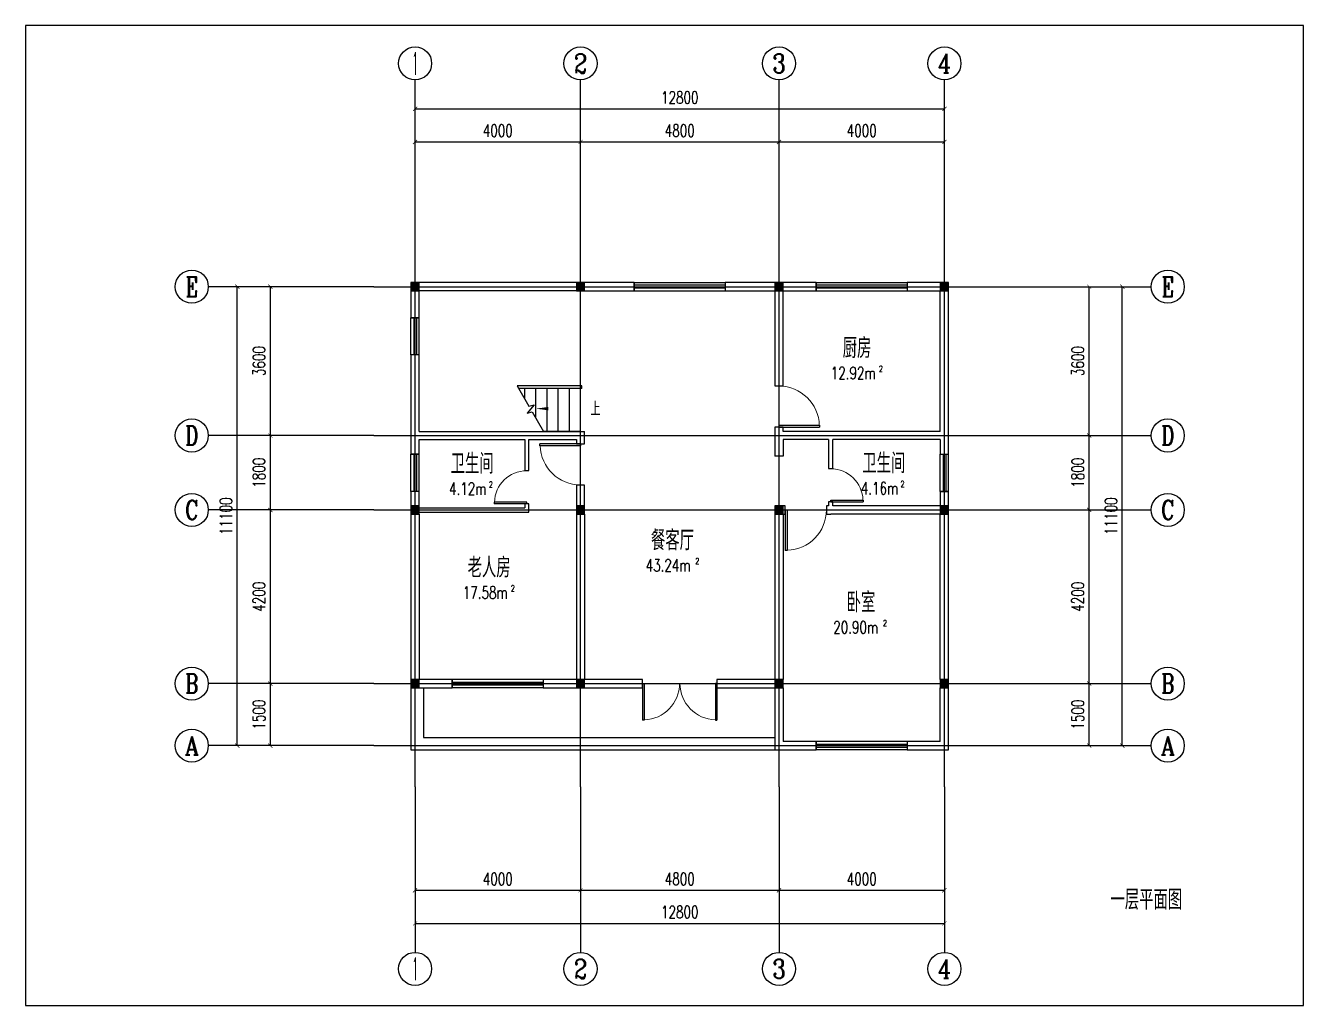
# Model space of a CAD drawing. Header units: millimetres. Extents: x 13454 to 98478, y -7034 to 16666.
# Drawn here: x 13454 to 44354, y -7034 to 16666 of the extents above; entities that cross this region are included whole.
import ezdxf
from ezdxf.enums import TextEntityAlignment as Align

# ---------------------------------------------------------------- set-up
doc = ezdxf.new("R2010")
doc.units = ezdxf.units.MM
for name, color, linetype in [('HT-A-AXIS-F01-NEW', 3, 'Continuous'), ('HT-A-AXIS-TEXT-F01-NEW', 7, 'Continuous'), ('HT-A-COLUMN-F01-NEW', 9, 'Continuous'), ('HT-A-DIMS-SYMB-F01-NEW', 3, 'Continuous'), ('HT-A-NOPLOT-F01-NEW', 1, 'Continuous'), ('HT-A-ROOM-F01-NEW', 7, 'Continuous'), ('HT-A-TEXT-F01-NEW', 7, 'Continuous'), ('HT-A-WALL-F01-NEW', 9, 'Continuous'), ('HT-A-WIND-F01-NEW', 4, 'Continuous'), ('PUB_HATCH', 8, 'Continuous'), ('PUB_TITLE', 4, 'Continuous'), ('STAIR', 2, 'Continuous')]:
    doc.layers.add(name, color=color, linetype=linetype)
doc.styles.add('_TCH_AXIS', font='COMPLEX', dxfattribs={"bigfont": 'GBCBIG'})
doc.styles.add('_TCH_DIM', font='SIMPLEX', dxfattribs={"bigfont": 'GBCBIG'})
doc.styles.add('_TCH_DIM_T3', font='SIMPLEX', dxfattribs={"width": 0.71, "bigfont": 'GBCBIG'})
doc.styles.add('_TCH_SPACE', font='SIMPLEX', dxfattribs={"bigfont": 'GBCBIG'})
doc.styles.add('COMPLEX', font='COMPLEX')
doc.dimstyles.new('_TCH_ARCH&&100', dxfattribs={"dimtxt": 297.5, "dimasz": 100, "dimexe": 250, "dimexo": 300, "dimgap": 126.25, "dimtad": 1, "dimdec": 0, "dimzin": 0, "dimdsep": 46, "dimtxsty": '_TCH_DIM_T3', "dimblk": 'ARCHTICK', "dimcen": 0.09, "dimclrt": 7, "dimazin": 2, "dimtfac": 1, "dimtdec": 0, "dimtix": 1, "dimtmove": 2, "dimatfit": 3, "dimfxl": 100, "dimtolj": 1, "dimtzin": 0, "dimarcsym": 0})

# ---------------------------------------------------------------- blocks, each defined once
blk = doc.blocks.new('_ArchTick')
at = {"color": 0, "linetype": 'ByBlock', "const_width": 0.15}
blk.add_lwpolyline([(-0.5, -0.5), (0.5, 0.5)], dxfattribs=at)
blk = doc.blocks.new('*D27')
at = {"layer": 'Defpoints', "color": 0, "transparency": 16777216}
for p in [(36673.03, 750.49), (39173.03, 750.49), (36673.03, -749.51)]:
    blk.add_point(p, dxfattribs=at)
at = {"layer": 'HT-A-AXIS-F01-NEW', "color": 0, "lineweight": -2, "transparency": 16777216}
for p, q in [((36973.03, 750.49), (39423.03, 750.49)), ((39173.03, -749.51), (39173.03, 750.49)), ((36973.03, -749.51), (39423.03, -749.51))]:
    blk.add_line(p, q, dxfattribs=at)
at = {"layer": 'HT-A-AXIS-F01-NEW', "color": 0, "lineweight": -2, "transparency": 16777216, "xscale": 100, "yscale": 100, "zscale": 100}
for p, rotation in [((39173.03, 750.49), 90), ((39173.03, -749.51), 270)]:
    blk.add_blockref('_ArchTick', p, dxfattribs=dict(at, rotation=rotation))
at = {"layer": 'HT-A-AXIS-F01-NEW', "color": 7, "transparency": 16777216, "insert": (38898.03, 0.49), "char_height": 297.5, "attachment_point": 5, "rotation": 90, "style": '_TCH_DIM_T3'}
blk.add_mtext('\\A1;1500', dxfattribs=at)
blk = doc.blocks.new('*D28')
at = {"layer": 'Defpoints', "color": 0, "transparency": 16777216}
for p in [(36673.03, 4950.49), (39173.03, 4950.49), (36673.03, 750.49)]:
    blk.add_point(p, dxfattribs=at)
at = {"layer": 'HT-A-AXIS-F01-NEW', "color": 0, "lineweight": -2, "transparency": 16777216}
for p, q in [((36973.03, 4950.49), (39423.03, 4950.49)), ((39173.03, 750.49), (39173.03, 4950.49)), ((36973.03, 750.49), (39423.03, 750.49))]:
    blk.add_line(p, q, dxfattribs=at)
at = {"layer": 'HT-A-AXIS-F01-NEW', "color": 0, "lineweight": -2, "transparency": 16777216, "xscale": 100, "yscale": 100, "zscale": 100}
for p, rotation in [((39173.03, 4950.49), 90), ((39173.03, 750.49), 270)]:
    blk.add_blockref('_ArchTick', p, dxfattribs=dict(at, rotation=rotation))
at = {"layer": 'HT-A-AXIS-F01-NEW', "color": 7, "transparency": 16777216, "insert": (38898.03, 2850.49), "char_height": 297.5, "attachment_point": 5, "rotation": 90, "style": '_TCH_DIM_T3'}
blk.add_mtext('\\A1;4200', dxfattribs=at)
blk = doc.blocks.new('*D29')
at = {"layer": 'Defpoints', "color": 0, "transparency": 16777216}
for p in [(36673.03, 6750.49), (39173.03, 6750.49), (36673.03, 4950.49)]:
    blk.add_point(p, dxfattribs=at)
at = {"layer": 'HT-A-AXIS-F01-NEW', "color": 0, "lineweight": -2, "transparency": 16777216}
for p, q in [((36973.03, 6750.49), (39423.03, 6750.49)), ((39173.03, 4950.49), (39173.03, 6750.49)), ((36973.03, 4950.49), (39423.03, 4950.49))]:
    blk.add_line(p, q, dxfattribs=at)
at = {"layer": 'HT-A-AXIS-F01-NEW', "color": 0, "lineweight": -2, "transparency": 16777216, "xscale": 100, "yscale": 100, "zscale": 100}
for p, rotation in [((39173.03, 6750.49), 90), ((39173.03, 4950.49), 270)]:
    blk.add_blockref('_ArchTick', p, dxfattribs=dict(at, rotation=rotation))
at = {"layer": 'HT-A-AXIS-F01-NEW', "color": 7, "transparency": 16777216, "insert": (38898.03, 5850.49), "char_height": 297.5, "attachment_point": 5, "rotation": 90, "style": '_TCH_DIM_T3'}
blk.add_mtext('\\A1;1800', dxfattribs=at)
blk = doc.blocks.new('*D30')
at = {"layer": 'Defpoints', "color": 0, "transparency": 16777216}
for p in [(36673.03, 10350.49), (39173.03, 10350.49), (36673.03, 6750.49)]:
    blk.add_point(p, dxfattribs=at)
at = {"layer": 'HT-A-AXIS-F01-NEW', "color": 0, "lineweight": -2, "transparency": 16777216}
for p, q in [((36973.03, 10350.49), (39423.03, 10350.49)), ((39173.03, 6750.49), (39173.03, 10350.49)), ((36973.03, 6750.49), (39423.03, 6750.49))]:
    blk.add_line(p, q, dxfattribs=at)
at = {"layer": 'HT-A-AXIS-F01-NEW', "color": 0, "lineweight": -2, "transparency": 16777216, "xscale": 100, "yscale": 100, "zscale": 100}
for p, rotation in [((39173.03, 10350.49), 90), ((39173.03, 6750.49), 270)]:
    blk.add_blockref('_ArchTick', p, dxfattribs=dict(at, rotation=rotation))
at = {"layer": 'HT-A-AXIS-F01-NEW', "color": 7, "transparency": 16777216, "insert": (38898.03, 8550.49), "char_height": 297.5, "attachment_point": 5, "rotation": 90, "style": '_TCH_DIM_T3'}
blk.add_mtext('\\A1;3600', dxfattribs=at)
blk = doc.blocks.new('*D31')
at = {"layer": 'Defpoints', "color": 0, "transparency": 16777216}
for p in [(36673.03, 10350.49), (39973.03, 10350.49), (36673.03, -749.51)]:
    blk.add_point(p, dxfattribs=at)
at = {"layer": 'HT-A-AXIS-F01-NEW', "color": 0, "lineweight": -2, "transparency": 16777216}
for p, q in [((36973.03, 10350.49), (40223.03, 10350.49)), ((39973.03, -749.51), (39973.03, 10350.49)), ((36973.03, -749.51), (40223.03, -749.51))]:
    blk.add_line(p, q, dxfattribs=at)
at = {"layer": 'HT-A-AXIS-F01-NEW', "color": 0, "lineweight": -2, "transparency": 16777216, "xscale": 100, "yscale": 100, "zscale": 100}
for p, rotation in [((39973.03, 10350.49), 90), ((39973.03, -749.51), 270)]:
    blk.add_blockref('_ArchTick', p, dxfattribs=dict(at, rotation=rotation))
at = {"layer": 'HT-A-AXIS-F01-NEW', "color": 7, "transparency": 16777216, "insert": (39698.03, 4800.49), "char_height": 297.5, "attachment_point": 5, "rotation": 90, "style": '_TCH_DIM_T3'}
blk.add_mtext('\\A1;11100', dxfattribs=at)
blk = doc.blocks.new('*D32')
at = {"layer": 'Defpoints', "color": 0, "transparency": 16777216}
for p in [(19373.03, 750.49), (21873.03, 750.49), (21873.03, -749.51)]:
    blk.add_point(p, dxfattribs=at)
at = {"layer": 'HT-A-AXIS-F01-NEW', "color": 0, "lineweight": -2, "transparency": 16777216}
for p, q in [((21573.03, 750.49), (19123.03, 750.49)), ((19373.03, -749.51), (19373.03, 750.49)), ((21573.03, -749.51), (19123.03, -749.51))]:
    blk.add_line(p, q, dxfattribs=at)
at = {"layer": 'HT-A-AXIS-F01-NEW', "color": 0, "lineweight": -2, "transparency": 16777216, "xscale": 100, "yscale": 100, "zscale": 100}
for p, rotation in [((19373.03, 750.49), 90), ((19373.03, -749.51), 270)]:
    blk.add_blockref('_ArchTick', p, dxfattribs=dict(at, rotation=rotation))
at = {"layer": 'HT-A-AXIS-F01-NEW', "color": 7, "transparency": 16777216, "insert": (19098.03, 0.49), "char_height": 297.5, "attachment_point": 5, "rotation": 90, "style": '_TCH_DIM_T3'}
blk.add_mtext('\\A1;1500', dxfattribs=at)
blk = doc.blocks.new('*D33')
at = {"layer": 'Defpoints', "color": 0, "transparency": 16777216}
for p in [(19373.03, 4950.49), (21873.03, 4950.49), (21873.03, 750.49)]:
    blk.add_point(p, dxfattribs=at)
at = {"layer": 'HT-A-AXIS-F01-NEW', "color": 0, "lineweight": -2, "transparency": 16777216}
for p, q in [((21573.03, 4950.49), (19123.03, 4950.49)), ((19373.03, 750.49), (19373.03, 4950.49)), ((21573.03, 750.49), (19123.03, 750.49))]:
    blk.add_line(p, q, dxfattribs=at)
at = {"layer": 'HT-A-AXIS-F01-NEW', "color": 0, "lineweight": -2, "transparency": 16777216, "xscale": 100, "yscale": 100, "zscale": 100}
for p, rotation in [((19373.03, 4950.49), 90), ((19373.03, 750.49), 270)]:
    blk.add_blockref('_ArchTick', p, dxfattribs=dict(at, rotation=rotation))
at = {"layer": 'HT-A-AXIS-F01-NEW', "color": 7, "transparency": 16777216, "insert": (19098.03, 2850.49), "char_height": 297.5, "attachment_point": 5, "rotation": 90, "style": '_TCH_DIM_T3'}
blk.add_mtext('\\A1;4200', dxfattribs=at)
blk = doc.blocks.new('*D34')
at = {"layer": 'Defpoints', "color": 0, "transparency": 16777216}
for p in [(19373.03, 6750.49), (21873.03, 6750.49), (21873.03, 4950.49)]:
    blk.add_point(p, dxfattribs=at)
at = {"layer": 'HT-A-AXIS-F01-NEW', "color": 0, "lineweight": -2, "transparency": 16777216}
for p, q in [((21573.03, 6750.49), (19123.03, 6750.49)), ((19373.03, 4950.49), (19373.03, 6750.49)), ((21573.03, 4950.49), (19123.03, 4950.49))]:
    blk.add_line(p, q, dxfattribs=at)
at = {"layer": 'HT-A-AXIS-F01-NEW', "color": 0, "lineweight": -2, "transparency": 16777216, "xscale": 100, "yscale": 100, "zscale": 100}
for p, rotation in [((19373.03, 6750.49), 90), ((19373.03, 4950.49), 270)]:
    blk.add_blockref('_ArchTick', p, dxfattribs=dict(at, rotation=rotation))
at = {"layer": 'HT-A-AXIS-F01-NEW', "color": 7, "transparency": 16777216, "insert": (19098.03, 5850.49), "char_height": 297.5, "attachment_point": 5, "rotation": 90, "style": '_TCH_DIM_T3'}
blk.add_mtext('\\A1;1800', dxfattribs=at)
blk = doc.blocks.new('*D35')
at = {"layer": 'Defpoints', "color": 0, "transparency": 16777216}
for p in [(19373.03, 10350.49), (21873.03, 10350.49), (21873.03, 6750.49)]:
    blk.add_point(p, dxfattribs=at)
at = {"layer": 'HT-A-AXIS-F01-NEW', "color": 0, "lineweight": -2, "transparency": 16777216}
for p, q in [((21573.03, 10350.49), (19123.03, 10350.49)), ((19373.03, 6750.49), (19373.03, 10350.49)), ((21573.03, 6750.49), (19123.03, 6750.49))]:
    blk.add_line(p, q, dxfattribs=at)
at = {"layer": 'HT-A-AXIS-F01-NEW', "color": 0, "lineweight": -2, "transparency": 16777216, "xscale": 100, "yscale": 100, "zscale": 100}
for p, rotation in [((19373.03, 10350.49), 90), ((19373.03, 6750.49), 270)]:
    blk.add_blockref('_ArchTick', p, dxfattribs=dict(at, rotation=rotation))
at = {"layer": 'HT-A-AXIS-F01-NEW', "color": 7, "transparency": 16777216, "insert": (19098.03, 8550.49), "char_height": 297.5, "attachment_point": 5, "rotation": 90, "style": '_TCH_DIM_T3'}
blk.add_mtext('\\A1;3600', dxfattribs=at)
blk = doc.blocks.new('*D36')
at = {"layer": 'Defpoints', "color": 0, "transparency": 16777216}
for p in [(18573.03, 10350.49), (21873.03, 10350.49), (21873.03, -749.51)]:
    blk.add_point(p, dxfattribs=at)
at = {"layer": 'HT-A-AXIS-F01-NEW', "color": 0, "lineweight": -2, "transparency": 16777216}
for p, q in [((21573.03, 10350.49), (18323.03, 10350.49)), ((18573.03, -749.51), (18573.03, 10350.49)), ((21573.03, -749.51), (18323.03, -749.51))]:
    blk.add_line(p, q, dxfattribs=at)
at = {"layer": 'HT-A-AXIS-F01-NEW', "color": 0, "lineweight": -2, "transparency": 16777216, "xscale": 100, "yscale": 100, "zscale": 100}
for p, rotation in [((18573.03, 10350.49), 90), ((18573.03, -749.51), 270)]:
    blk.add_blockref('_ArchTick', p, dxfattribs=dict(at, rotation=rotation))
at = {"layer": 'HT-A-AXIS-F01-NEW', "color": 7, "transparency": 16777216, "insert": (18298.03, 4800.49), "char_height": 297.5, "attachment_point": 5, "rotation": 90, "style": '_TCH_DIM_T3'}
blk.add_mtext('\\A1;11100', dxfattribs=at)
blk = doc.blocks.new('*D37')
at = {"layer": 'Defpoints', "color": 0, "transparency": 16777216}
for p in [(26873.03, 13850.49), (22873.03, 11350.49), (26873.03, 11350.49)]:
    blk.add_point(p, dxfattribs=at)
at = {"layer": 'HT-A-AXIS-F01-NEW', "color": 0, "lineweight": -2, "transparency": 16777216}
for p, q in [((22873.03, 11650.49), (22873.03, 14100.49)), ((26873.03, 11650.49), (26873.03, 14100.49)), ((22873.03, 13850.49), (26873.03, 13850.49))]:
    blk.add_line(p, q, dxfattribs=at)
at = {"layer": 'HT-A-AXIS-F01-NEW', "color": 0, "lineweight": -2, "transparency": 16777216, "xscale": 100, "yscale": 100, "zscale": 100, "rotation": 180}
blk.add_blockref('_ArchTick', (22873.03, 13850.49), dxfattribs=at)
at = {"layer": 'HT-A-AXIS-F01-NEW', "color": 0, "lineweight": -2, "transparency": 16777216, "xscale": 100, "yscale": 100, "zscale": 100}
blk.add_blockref('_ArchTick', (26873.03, 13850.49), dxfattribs=at)
at = {"layer": 'HT-A-AXIS-F01-NEW', "color": 7, "transparency": 16777216, "insert": (24873.03, 14125.49), "char_height": 297.5, "attachment_point": 5, "style": '_TCH_DIM_T3'}
blk.add_mtext('\\A1;4000', dxfattribs=at)
blk = doc.blocks.new('*D38')
at = {"layer": 'Defpoints', "color": 0, "transparency": 16777216}
for p in [(31673.03, 13850.49), (26873.03, 11350.49), (31673.03, 11350.49)]:
    blk.add_point(p, dxfattribs=at)
at = {"layer": 'HT-A-AXIS-F01-NEW', "color": 0, "lineweight": -2, "transparency": 16777216}
for p, q in [((26873.03, 11650.49), (26873.03, 14100.49)), ((31673.03, 11650.49), (31673.03, 14100.49)), ((26873.03, 13850.49), (31673.03, 13850.49))]:
    blk.add_line(p, q, dxfattribs=at)
at = {"layer": 'HT-A-AXIS-F01-NEW', "color": 0, "lineweight": -2, "transparency": 16777216, "xscale": 100, "yscale": 100, "zscale": 100, "rotation": 180}
blk.add_blockref('_ArchTick', (26873.03, 13850.49), dxfattribs=at)
at = {"layer": 'HT-A-AXIS-F01-NEW', "color": 0, "lineweight": -2, "transparency": 16777216, "xscale": 100, "yscale": 100, "zscale": 100}
blk.add_blockref('_ArchTick', (31673.03, 13850.49), dxfattribs=at)
at = {"layer": 'HT-A-AXIS-F01-NEW', "color": 7, "transparency": 16777216, "insert": (29273.03, 14125.49), "char_height": 297.5, "attachment_point": 5, "style": '_TCH_DIM_T3'}
blk.add_mtext('\\A1;4800', dxfattribs=at)
blk = doc.blocks.new('*D39')
at = {"layer": 'Defpoints', "color": 0, "transparency": 16777216}
for p in [(35673.03, 13850.49), (31673.03, 11350.49), (35673.03, 11350.49)]:
    blk.add_point(p, dxfattribs=at)
at = {"layer": 'HT-A-AXIS-F01-NEW', "color": 0, "lineweight": -2, "transparency": 16777216}
for p, q in [((31673.03, 11650.49), (31673.03, 14100.49)), ((35673.03, 11650.49), (35673.03, 14100.49)), ((31673.03, 13850.49), (35673.03, 13850.49))]:
    blk.add_line(p, q, dxfattribs=at)
at = {"layer": 'HT-A-AXIS-F01-NEW', "color": 0, "lineweight": -2, "transparency": 16777216, "xscale": 100, "yscale": 100, "zscale": 100, "rotation": 180}
blk.add_blockref('_ArchTick', (31673.03, 13850.49), dxfattribs=at)
at = {"layer": 'HT-A-AXIS-F01-NEW', "color": 0, "lineweight": -2, "transparency": 16777216, "xscale": 100, "yscale": 100, "zscale": 100}
blk.add_blockref('_ArchTick', (35673.03, 13850.49), dxfattribs=at)
at = {"layer": 'HT-A-AXIS-F01-NEW', "color": 7, "transparency": 16777216, "insert": (33673.03, 14125.49), "char_height": 297.5, "attachment_point": 5, "style": '_TCH_DIM_T3'}
blk.add_mtext('\\A1;4000', dxfattribs=at)
blk = doc.blocks.new('*D40')
at = {"layer": 'Defpoints', "color": 0, "transparency": 16777216}
for p in [(35673.03, 14650.49), (22873.03, 11350.49), (35673.03, 11350.49)]:
    blk.add_point(p, dxfattribs=at)
at = {"layer": 'HT-A-AXIS-F01-NEW', "color": 0, "lineweight": -2, "transparency": 16777216}
for p, q in [((22873.03, 11650.49), (22873.03, 14900.49)), ((35673.03, 11650.49), (35673.03, 14900.49)), ((22873.03, 14650.49), (35673.03, 14650.49))]:
    blk.add_line(p, q, dxfattribs=at)
at = {"layer": 'HT-A-AXIS-F01-NEW', "color": 0, "lineweight": -2, "transparency": 16777216, "xscale": 100, "yscale": 100, "zscale": 100, "rotation": 180}
blk.add_blockref('_ArchTick', (22873.03, 14650.49), dxfattribs=at)
at = {"layer": 'HT-A-AXIS-F01-NEW', "color": 0, "lineweight": -2, "transparency": 16777216, "xscale": 100, "yscale": 100, "zscale": 100}
blk.add_blockref('_ArchTick', (35673.03, 14650.49), dxfattribs=at)
at = {"layer": 'HT-A-AXIS-F01-NEW', "color": 7, "transparency": 16777216, "insert": (29273.03, 14925.49), "char_height": 297.5, "attachment_point": 5, "style": '_TCH_DIM_T3'}
blk.add_mtext('\\A1;12800', dxfattribs=at)
blk = doc.blocks.new('*D41')
at = {"layer": 'Defpoints', "color": 0, "transparency": 16777216}
for p in [(22873.03, -1749.51), (26873.03, -1749.51), (26873.03, -4249.51)]:
    blk.add_point(p, dxfattribs=at)
at = {"layer": 'HT-A-AXIS-F01-NEW', "color": 0, "lineweight": -2, "transparency": 16777216}
for p, q in [((22873.03, -2049.51), (22873.03, -4499.51)), ((26873.03, -2049.51), (26873.03, -4499.51)), ((22873.03, -4249.51), (26873.03, -4249.51))]:
    blk.add_line(p, q, dxfattribs=at)
at = {"layer": 'HT-A-AXIS-F01-NEW', "color": 0, "lineweight": -2, "transparency": 16777216, "xscale": 100, "yscale": 100, "zscale": 100, "rotation": 180}
blk.add_blockref('_ArchTick', (22873.03, -4249.51), dxfattribs=at)
at = {"layer": 'HT-A-AXIS-F01-NEW', "color": 0, "lineweight": -2, "transparency": 16777216, "xscale": 100, "yscale": 100, "zscale": 100}
blk.add_blockref('_ArchTick', (26873.03, -4249.51), dxfattribs=at)
at = {"layer": 'HT-A-AXIS-F01-NEW', "color": 7, "transparency": 16777216, "insert": (24873.03, -3974.51), "char_height": 297.5, "attachment_point": 5, "style": '_TCH_DIM_T3'}
blk.add_mtext('\\A1;4000', dxfattribs=at)
blk = doc.blocks.new('*D42')
at = {"layer": 'Defpoints', "color": 0, "transparency": 16777216}
for p in [(26873.03, -1749.51), (31673.03, -1749.51), (31673.03, -4249.51)]:
    blk.add_point(p, dxfattribs=at)
at = {"layer": 'HT-A-AXIS-F01-NEW', "color": 0, "lineweight": -2, "transparency": 16777216}
for p, q in [((26873.03, -2049.51), (26873.03, -4499.51)), ((31673.03, -2049.51), (31673.03, -4499.51)), ((26873.03, -4249.51), (31673.03, -4249.51))]:
    blk.add_line(p, q, dxfattribs=at)
at = {"layer": 'HT-A-AXIS-F01-NEW', "color": 0, "lineweight": -2, "transparency": 16777216, "xscale": 100, "yscale": 100, "zscale": 100, "rotation": 180}
blk.add_blockref('_ArchTick', (26873.03, -4249.51), dxfattribs=at)
at = {"layer": 'HT-A-AXIS-F01-NEW', "color": 0, "lineweight": -2, "transparency": 16777216, "xscale": 100, "yscale": 100, "zscale": 100}
blk.add_blockref('_ArchTick', (31673.03, -4249.51), dxfattribs=at)
at = {"layer": 'HT-A-AXIS-F01-NEW', "color": 7, "transparency": 16777216, "insert": (29273.03, -3974.51), "char_height": 297.5, "attachment_point": 5, "style": '_TCH_DIM_T3'}
blk.add_mtext('\\A1;4800', dxfattribs=at)
blk = doc.blocks.new('*D43')
at = {"layer": 'Defpoints', "color": 0, "transparency": 16777216}
for p in [(31673.03, -1749.51), (35673.03, -1749.51), (35673.03, -4249.51)]:
    blk.add_point(p, dxfattribs=at)
at = {"layer": 'HT-A-AXIS-F01-NEW', "color": 0, "lineweight": -2, "transparency": 16777216}
for p, q in [((31673.03, -2049.51), (31673.03, -4499.51)), ((35673.03, -2049.51), (35673.03, -4499.51)), ((31673.03, -4249.51), (35673.03, -4249.51))]:
    blk.add_line(p, q, dxfattribs=at)
at = {"layer": 'HT-A-AXIS-F01-NEW', "color": 0, "lineweight": -2, "transparency": 16777216, "xscale": 100, "yscale": 100, "zscale": 100, "rotation": 180}
blk.add_blockref('_ArchTick', (31673.03, -4249.51), dxfattribs=at)
at = {"layer": 'HT-A-AXIS-F01-NEW', "color": 0, "lineweight": -2, "transparency": 16777216, "xscale": 100, "yscale": 100, "zscale": 100}
blk.add_blockref('_ArchTick', (35673.03, -4249.51), dxfattribs=at)
at = {"layer": 'HT-A-AXIS-F01-NEW', "color": 7, "transparency": 16777216, "insert": (33673.03, -3974.51), "char_height": 297.5, "attachment_point": 5, "style": '_TCH_DIM_T3'}
blk.add_mtext('\\A1;4000', dxfattribs=at)
blk = doc.blocks.new('*D44')
at = {"layer": 'Defpoints', "color": 0, "transparency": 16777216}
for p in [(22873.03, -1749.51), (35673.03, -1749.51), (35673.03, -5049.51)]:
    blk.add_point(p, dxfattribs=at)
at = {"layer": 'HT-A-AXIS-F01-NEW', "color": 0, "lineweight": -2, "transparency": 16777216}
for p, q in [((22873.03, -2049.51), (22873.03, -5299.51)), ((35673.03, -2049.51), (35673.03, -5299.51)), ((22873.03, -5049.51), (35673.03, -5049.51))]:
    blk.add_line(p, q, dxfattribs=at)
at = {"layer": 'HT-A-AXIS-F01-NEW', "color": 0, "lineweight": -2, "transparency": 16777216, "xscale": 100, "yscale": 100, "zscale": 100, "rotation": 180}
blk.add_blockref('_ArchTick', (22873.03, -5049.51), dxfattribs=at)
at = {"layer": 'HT-A-AXIS-F01-NEW', "color": 0, "lineweight": -2, "transparency": 16777216, "xscale": 100, "yscale": 100, "zscale": 100}
blk.add_blockref('_ArchTick', (35673.03, -5049.51), dxfattribs=at)
at = {"layer": 'HT-A-AXIS-F01-NEW', "color": 7, "transparency": 16777216, "insert": (29273.03, -4774.51), "char_height": 297.5, "attachment_point": 5, "style": '_TCH_DIM_T3'}
blk.add_mtext('\\A1;12800', dxfattribs=at)
blk = doc.blocks.new('$DorLib2D$00000001')
for p, q in [((0.45, 0.98), (0.5, 0.98)), ((0.45, 0), (0.45, 0.98)), ((0.5, 0), (0.5, 0.98)), ((0.5, 0), (0.45, 0))]:
    blk.add_line(p, q)
at = {"lineweight": 13}
blk.add_arc((0.48, 0), 0.975, 91.47, 180, dxfattribs=at)
blk = doc.blocks.new('_AXISO')
blk.add_circle((0, 0), 0.5)
at = {"layer": 'HT-A-AXIS-TEXT-F01-NEW', "style": 'COMPLEX', "width": 1.04}
blk.add_attdef('A', text='', height=0.56, dxfattribs=at).set_placement((-0.25, -0.28), (0.25, -0.28), align=Align.FIT)
blk = doc.blocks.new('_FZH')
blk.add_lwpolyline([(-0.5, -0.5), (0.5, -0.5), (0.5, 0.5), (-0.5, 0.5)], close=True)
at = {"layer": 'PUB_HATCH'}
blk.add_solid([(-0.5, -0.5), (0.5, -0.5), (-0.5, 0.5), (0.5, 0.5)], dxfattribs=at)
blk = doc.blocks.new('$TCHSYS$WIN2D')
for p, q in [((-0.5, 0.5), (0.5, 0.5)), ((-0.5, 0.5), (-0.5, -0.5)), ((0.5, 0.5), (0.5, -0.5)), ((0.5, 0.17), (-0.5, 0.17)), ((0.5, -0.17), (-0.5, -0.17)), ((-0.5, -0.5), (0.5, -0.5))]:
    blk.add_line(p, q)
blk = doc.blocks.new('$DorLib2D$00000002')
for p, q in [((-0.5, 0), (-0.5, 0.49)), ((-0.48, 0.49), (-0.5, 0.49)), ((-0.48, 0), (-0.48, 0.49)), ((0.48, 0), (0.48, 0.49)), ((0.48, 0.49), (0.5, 0.49)), ((0.5, 0), (0.5, 0.49)), ((-0.5, 0), (-0.48, 0)), ((0.5, 0), (0.48, 0))]:
    blk.add_line(p, q)
at = {"lineweight": 13}
for centre, start, end in [((-0.49, 0), 0, 88.53), ((0.49, 0), 91.47, 180)]:
    blk.add_arc(centre, 0.487, start, end, dxfattribs=at)

msp = doc.modelspace()

# ---------------------------------------------------------------- linework, layer by layer
for points in [[(22773.03, 650.49), (22773.03, -849.51), (31573.03, -849.51)], [(23073.03, 650.49), (23073.03, -549.51), (31573.03, -549.51)]]:
    msp.add_lwpolyline(points)
at = {"layer": 'HT-A-AXIS-F01-NEW'}
for p, q in [((22873.03, 11350.49), (22873.03, 15350.49)), ((26873.03, 11350.49), (26873.03, 15350.49)), ((31673.03, 11350.49), (31673.03, 15350.49)), ((35673.03, 11350.49), (35673.03, 15350.49)), ((21873.03, 10350.49), (17873.03, 10350.49)), ((36673.03, 10350.49), (40673.03, 10350.49)), ((21873.03, 6750.49), (17873.03, 6750.49)), ((36673.03, 6750.49), (40673.03, 6750.49)), ((21873.03, 4950.49), (17873.03, 4950.49)), ((36673.03, 4950.49), (40673.03, 4950.49)), ((21873.03, 750.49), (17873.03, 750.49)), ((36673.03, 750.49), (40673.03, 750.49)), ((21873.03, -749.51), (17873.03, -749.51)), ((36673.03, -749.51), (40673.03, -749.51)), ((22873.03, -1749.51), (22873.03, -5749.51)), ((26873.03, -1749.51), (26873.03, -5749.51)), ((31673.03, -1749.51), (31673.03, -5749.51)), ((35673.03, -1749.51), (35673.03, -5749.51))]:
    msp.add_line(p, q, dxfattribs=at)
at = {"layer": 'HT-A-DIMS-SYMB-F01-NEW'}
msp.add_lwpolyline([(27008.03, 7400.49, 0, 0, 0), (25793.03, 7400.49, 0, 80, 0), (26093.03, 7400.49, 0, 0, 0)], format="xyseb", dxfattribs=at)
at = {"layer": 'HT-A-NOPLOT-F01-NEW'}
for p, q in [((22873.03, -1749.51), (22873.03, 11350.49)), ((26873.03, -1749.51), (26873.03, 11350.49)), ((31673.03, -1749.51), (31673.03, 11350.49)), ((35673.03, -1749.51), (35673.03, 11350.49)), ((21873.03, 10350.49), (36673.03, 10350.49)), ((21873.03, 6750.49), (36673.03, 6750.49)), ((21873.03, 4950.49), (36673.03, 4950.49)), ((21873.03, 750.49), (36673.03, 750.49)), ((21873.03, -749.51), (36673.03, -749.51))]:
    msp.add_line(p, q, dxfattribs=at)
at = {"layer": 'HT-A-WALL-F01-NEW'}
for p, q in [((22773.03, 10250.49), (22773.03, 9600.49)), ((26773.03, 10450.49), (22973.03, 10450.49)), ((22973.03, 9600.49), (22973.03, 10250.49)), ((26773.03, 10250.49), (22973.03, 10250.49)), ((28173.03, 10450.49), (26973.03, 10450.49)), ((26973.03, 10250.49), (28173.03, 10250.49)), ((28173.03, 10250.49), (28173.03, 10450.49)), ((31573.03, 10450.49), (30373.03, 10450.49)), ((30373.03, 10450.49), (30373.03, 10250.49)), ((30373.03, 10250.49), (31573.03, 10250.49)), ((31573.03, 10250.49), (31573.03, 7950.49)), ((32573.03, 10450.49), (31773.03, 10450.49)), ((31773.03, 7950.49), (31773.03, 10250.49)), ((31773.03, 10250.49), (32573.03, 10250.49)), ((32573.03, 10250.49), (32573.03, 10450.49)), ((35573.03, 10450.49), (34773.03, 10450.49)), ((34773.03, 10450.49), (34773.03, 10250.49)), ((34773.03, 10250.49), (35573.03, 10250.49)), ((35573.03, 6850.49), (35573.03, 10250.49)), ((35773.03, 6750.49), (35773.03, 10250.49)), ((22773.03, 9600.49), (22973.03, 9600.49)), ((22973.03, 8700.49), (22773.03, 8700.49)), ((22773.03, 8700.49), (22773.03, 6750.49)), ((22973.03, 6850.49), (22973.03, 8700.49)), ((31573.03, 7950.49), (31773.03, 7950.49)), ((22973.03, 6850.49), (25573.03, 6850.49)), ((25573.03, 6850.49), (26973.03, 6850.49)), ((26973.03, 6550.49), (26973.03, 6850.49)), ((31773.03, 6950.49), (31573.03, 6950.49)), ((31573.03, 6950.49), (31573.03, 6750.49)), ((31773.03, 6850.49), (31773.03, 6950.49)), ((32923.03, 6850.49), (31773.03, 6850.49)), ((35573.03, 6850.49), (32923.03, 6850.49)), ((22773.03, 6750.49), (22773.03, 6300.49)), ((22973.03, 6300.49), (22973.03, 6650.49)), ((22973.03, 6650.49), (25523.03, 6650.49)), ((25523.03, 6650.49), (25523.03, 5900.49)), ((25623.03, 5900.49), (25623.03, 6650.49)), ((25623.03, 6650.49), (26773.03, 6650.49)), ((26773.03, 6650.49), (26773.03, 6550.49)), ((26773.03, 6550.49), (26973.03, 6550.49)), ((31573.03, 6750.49), (31573.03, 6250.49)), ((31773.03, 6650.49), (31773.03, 6250.49)), ((32873.03, 6650.49), (31773.03, 6650.49)), ((32873.03, 6650.49), (32873.03, 5950.49)), ((35573.03, 6650.49), (32973.03, 6650.49)), ((32973.03, 5950.49), (32973.03, 6650.49)), ((35573.03, 6650.49), (35573.03, 6300.49)), ((35773.03, 6300.49), (35773.03, 6750.49)), ((22773.03, 6300.49), (22973.03, 6300.49)), ((31773.03, 6250.49), (31573.03, 6250.49)), ((35573.03, 6300.49), (35773.03, 6300.49)), ((25523.03, 5900.49), (25623.03, 5900.49)), ((32873.03, 5950.49), (32973.03, 5950.49)), ((22973.03, 5400.49), (22773.03, 5400.49)), ((22773.03, 5400.49), (22773.03, 5050.49)), ((22973.03, 5050.49), (22973.03, 5400.49)), ((26973.03, 5550.49), (26773.03, 5550.49)), ((26773.03, 5550.49), (26773.03, 5050.49)), ((26973.03, 5050.49), (26973.03, 5550.49)), ((35773.03, 5400.49), (35573.03, 5400.49)), ((35573.03, 5400.49), (35573.03, 5050.49)), ((35773.03, 5050.49), (35773.03, 5400.49)), ((22973.03, 5000.49), (25523.03, 5000.49)), ((25623.03, 5100.49), (25523.03, 5100.49)), ((25523.03, 5100.49), (25523.03, 5000.49)), ((25623.03, 4900.49), (25623.03, 5100.49)), ((31823.03, 5050.49), (31773.03, 5050.49)), ((31823.03, 4850.49), (31823.03, 5050.49)), ((32873.03, 5050.49), (32823.03, 5050.49)), ((32823.03, 5050.49), (32823.03, 4850.49)), ((32973.03, 5150.49), (32873.03, 5150.49)), ((32873.03, 5150.49), (32873.03, 5050.49)), ((32973.03, 5050.49), (32973.03, 5150.49)), ((35573.03, 5050.49), (32973.03, 5050.49)), ((22773.03, 4850.49), (22773.03, 850.49)), ((22973.03, 4900.49), (25623.03, 4900.49)), ((22973.03, 4850.49), (22973.03, 850.49)), ((26773.03, 4850.49), (26773.03, 850.49)), ((26973.03, 4850.49), (26973.03, 850.49)), ((31573.03, 4850.49), (31573.03, 850.49)), ((31773.03, 4850.49), (31773.03, 850.49)), ((31773.03, 4850.49), (31823.03, 4850.49)), ((32823.03, 4850.49), (32923.03, 4850.49)), ((35573.03, 4850.49), (32923.03, 4850.49)), ((35573.03, 850.49), (35573.03, 4850.49)), ((35773.03, 850.49), (35773.03, 4850.49)), ((23773.03, 850.49), (22973.03, 850.49)), ((22973.03, 650.49), (23773.03, 650.49)), ((23773.03, 650.49), (23773.03, 850.49)), ((26773.03, 850.49), (25973.03, 850.49)), ((25973.03, 850.49), (25973.03, 650.49)), ((25973.03, 650.49), (26773.03, 650.49)), ((28373.03, 850.49), (26973.03, 850.49)), ((26973.03, 650.49), (28373.03, 650.49)), ((28373.03, 650.49), (28373.03, 850.49)), ((31573.03, 850.49), (30173.03, 850.49)), ((30173.03, 850.49), (30173.03, 650.49)), ((30173.03, 650.49), (31573.03, 650.49)), ((31573.03, 650.49), (31573.03, -849.51)), ((31773.03, 650.49), (31773.03, -649.51)), ((35573.03, -649.51), (35573.03, 650.49)), ((35773.03, -849.51), (35773.03, 650.49)), ((31573.03, -849.51), (32573.03, -849.51)), ((32573.03, -649.51), (31773.03, -649.51)), ((32573.03, -849.51), (32573.03, -649.51)), ((35573.03, -649.51), (34773.03, -649.51)), ((34773.03, -649.51), (34773.03, -849.51)), ((34773.03, -849.51), (35773.03, -849.51))]:
    msp.add_line(p, q, dxfattribs=at)
at = {"layer": 'PUB_TITLE'}
msp.add_lwpolyline([(13453.76, -7033.98), (44353.76, -7033.98), (44353.76, 16666.02), (13453.76, 16666.02)], close=True, dxfattribs=at)
at = {"layer": 'STAIR'}
for p, q in [((26873.03, 7950.49), (25340.49, 7950.49)), ((25340.49, 7950.49), (25623.09, 7461.01)), ((26903.03, 7950.49), (25340.49, 7950.49)), ((26903.03, 7890.49), (25375.13, 7890.49)), ((25523.03, 7634.32), (25523.03, 7890.49)), ((25793.03, 7166.66), (25793.03, 7890.49)), ((26063.03, 6850.49), (26063.03, 7890.49)), ((26333.03, 6850.49), (26333.03, 7890.49)), ((26603.03, 6850.49), (26603.03, 7890.49)), ((26873.03, 6850.49), (26873.03, 7890.49)), ((26903.03, 7890.49), (26903.03, 7950.49)), ((25753.49, 7495.95), (25580.6, 7289.9)), ((25623.09, 7461.01), (25753.49, 7495.95)), ((25580.6, 7289.9), (25702.95, 7322.69)), ((25702.95, 7322.69), (25975.57, 6850.49)), ((26873.03, 6850.49), (25975.57, 6850.49))]:
    msp.add_line(p, q, dxfattribs=at)

# ---------------------------------------------------------------- block references
at = {"layer": 'HT-A-AXIS-F01-NEW'}
ref = msp.add_blockref('_AXISO', (22873.03, 15750.49), dxfattribs=dict(at, xscale=800, yscale=800, zscale=800))
ref.add_attrib('A', '1', dxfattribs={"layer": 'HT-A-AXIS-TEXT-F01-NEW', "height": 544.77, "style": '_TCH_AXIS', "width": 0.56}).set_placement((22808.17, 15478.1), (22937.88, 15478.1), align=Align.FIT)
ref = msp.add_blockref('_AXISO', (26873.03, 15750.49), dxfattribs=dict(at, xscale=800, yscale=800, zscale=800))
ref.add_attrib('A', '2', dxfattribs={"layer": 'HT-A-AXIS-TEXT-F01-NEW', "height": 465.95, "style": '_TCH_AXIS'}).set_placement((26717.71, 15517.52), (27028.34, 15517.52), align=Align.FIT)
ref = msp.add_blockref('_AXISO', (31673.03, 15750.49), dxfattribs=dict(at, xscale=800, yscale=800, zscale=800))
ref.add_attrib('A', '3', dxfattribs={"layer": 'HT-A-AXIS-TEXT-F01-NEW', "height": 465.95, "style": '_TCH_AXIS'}).set_placement((31517.71, 15517.52), (31828.34, 15517.52), align=Align.FIT)
ref = msp.add_blockref('_AXISO', (35673.03, 15750.49), dxfattribs=dict(at, xscale=800, yscale=800, zscale=800))
ref.add_attrib('A', '4', dxfattribs={"layer": 'HT-A-AXIS-TEXT-F01-NEW', "height": 455.69, "style": '_TCH_AXIS', "width": 0.94}).set_placement((35510.28, 15522.64), (35835.77, 15522.64), align=Align.FIT)
ref = msp.add_blockref('_AXISO', (17473.03, 10350.49), dxfattribs=dict(at, xscale=800, yscale=800, zscale=800))
ref.add_attrib('A', 'E', dxfattribs={"layer": 'HT-A-AXIS-TEXT-F01-NEW', "height": 476.15, "style": '_TCH_AXIS', "width": 0.81}).set_placement((17325.65, 10112.42), (17620.41, 10112.42), align=Align.FIT)
ref = msp.add_blockref('_AXISO', (41073.03, 10350.49), dxfattribs=dict(at, xscale=800, yscale=800, zscale=800))
ref.add_attrib('A', 'E', dxfattribs={"layer": 'HT-A-AXIS-TEXT-F01-NEW', "height": 476.15, "style": '_TCH_AXIS', "width": 0.81}).set_placement((40925.65, 10112.42), (41220.41, 10112.42), align=Align.FIT)
ref = msp.add_blockref('_AXISO', (17473.03, 6750.49), dxfattribs=dict(at, xscale=800, yscale=800, zscale=800))
ref.add_attrib('A', 'D', dxfattribs={"layer": 'HT-A-AXIS-TEXT-F01-NEW', "height": 465.95, "style": '_TCH_AXIS', "width": 0.82}).set_placement((17317.71, 6517.52), (17628.34, 6517.52), align=Align.FIT)
ref = msp.add_blockref('_AXISO', (41073.03, 6750.49), dxfattribs=dict(at, xscale=800, yscale=800, zscale=800))
ref.add_attrib('A', 'D', dxfattribs={"layer": 'HT-A-AXIS-TEXT-F01-NEW', "height": 465.95, "style": '_TCH_AXIS', "width": 0.82}).set_placement((40917.71, 6517.52), (41228.34, 6517.52), align=Align.FIT)
ref = msp.add_blockref('_AXISO', (17473.03, 4950.49), dxfattribs=dict(at, xscale=800, yscale=800, zscale=800))
ref.add_attrib('A', 'C', dxfattribs={"layer": 'HT-A-AXIS-TEXT-F01-NEW', "height": 455.69, "style": '_TCH_AXIS'}).set_placement((17310.28, 4722.64), (17635.77, 4722.64), align=Align.FIT)
ref = msp.add_blockref('_AXISO', (41073.03, 4950.49), dxfattribs=dict(at, xscale=800, yscale=800, zscale=800))
ref.add_attrib('A', 'C', dxfattribs={"layer": 'HT-A-AXIS-TEXT-F01-NEW', "height": 455.69, "style": '_TCH_AXIS'}).set_placement((40910.28, 4722.64), (41235.77, 4722.64), align=Align.FIT)
ref = msp.add_blockref('_AXISO', (17473.03, 750.49), dxfattribs=dict(at, xscale=800, yscale=800, zscale=800))
ref.add_attrib('A', 'B', dxfattribs={"layer": 'HT-A-AXIS-TEXT-F01-NEW', "height": 465.95, "style": '_TCH_AXIS', "width": 0.82}).set_placement((17317.71, 517.52), (17628.34, 517.52), align=Align.FIT)
ref = msp.add_blockref('_AXISO', (41073.03, 750.49), dxfattribs=dict(at, xscale=800, yscale=800, zscale=800))
ref.add_attrib('A', 'B', dxfattribs={"layer": 'HT-A-AXIS-TEXT-F01-NEW', "height": 465.95, "style": '_TCH_AXIS', "width": 0.82}).set_placement((40917.71, 517.52), (41228.34, 517.52), align=Align.FIT)
ref = msp.add_blockref('_AXISO', (17473.03, -749.51), dxfattribs=dict(at, xscale=800, yscale=800, zscale=800))
ref.add_attrib('A', 'A', dxfattribs={"layer": 'HT-A-AXIS-TEXT-F01-NEW', "height": 445.44, "style": '_TCH_AXIS', "width": 0.89}).set_placement((17303.34, -972.23), (17642.72, -972.23), align=Align.FIT)
ref = msp.add_blockref('_AXISO', (41073.03, -749.51), dxfattribs=dict(at, xscale=800, yscale=800, zscale=800))
ref.add_attrib('A', 'A', dxfattribs={"layer": 'HT-A-AXIS-TEXT-F01-NEW', "height": 445.44, "style": '_TCH_AXIS', "width": 0.89}).set_placement((40903.34, -972.23), (41242.72, -972.23), align=Align.FIT)
ref = msp.add_blockref('_AXISO', (22873.03, -6149.51), dxfattribs=dict(at, xscale=800, yscale=800, zscale=800))
ref.add_attrib('A', '1', dxfattribs={"layer": 'HT-A-AXIS-TEXT-F01-NEW', "height": 544.77, "style": '_TCH_AXIS', "width": 0.56}).set_placement((22808.17, -6421.9), (22937.88, -6421.9), align=Align.FIT)
ref = msp.add_blockref('_AXISO', (26873.03, -6149.51), dxfattribs=dict(at, xscale=800, yscale=800, zscale=800))
ref.add_attrib('A', '2', dxfattribs={"layer": 'HT-A-AXIS-TEXT-F01-NEW', "height": 465.95, "style": '_TCH_AXIS'}).set_placement((26717.71, -6382.48), (27028.34, -6382.48), align=Align.FIT)
ref = msp.add_blockref('_AXISO', (31673.03, -6149.51), dxfattribs=dict(at, xscale=800, yscale=800, zscale=800))
ref.add_attrib('A', '3', dxfattribs={"layer": 'HT-A-AXIS-TEXT-F01-NEW', "height": 465.95, "style": '_TCH_AXIS'}).set_placement((31517.71, -6382.48), (31828.34, -6382.48), align=Align.FIT)
ref = msp.add_blockref('_AXISO', (35673.03, -6149.51), dxfattribs=dict(at, xscale=800, yscale=800, zscale=800))
ref.add_attrib('A', '4', dxfattribs={"layer": 'HT-A-AXIS-TEXT-F01-NEW', "height": 455.69, "style": '_TCH_AXIS', "width": 0.94}).set_placement((35510.28, -6377.36), (35835.77, -6377.36), align=Align.FIT)
at = {"layer": 'HT-A-COLUMN-F01-NEW', "xscale": 200, "yscale": 200, "zscale": 200}
for p in [(22873.03, 10350.49), (26873.03, 10350.49), (31673.03, 10350.49), (35673.03, 10350.49), (22873.03, 4950.49), (26873.03, 4950.49), (31673.03, 4950.49), (35673.03, 4950.49), (22873.03, 750.49), (26873.03, 750.49), (31673.03, 750.49), (35673.03, 750.49)]:
    msp.add_blockref('_FZH', p, dxfattribs=at)
at = {"layer": 'HT-A-WIND-F01-NEW'}
for name, p, xscale, yscale, zscale, rotation in [('$TCHSYS$WIN2D', (29273.03, 10350.49), -2200, -200, -2200, 180), ('$TCHSYS$WIN2D', (33673.03, 10350.49), -2200, -200, -2200, 180), ('$TCHSYS$WIN2D', (22873.03, 9150.49), -900, 200, -900, 270), ('$DorLib2D$00000001', (31673.03, 7450.49), 1000, 1000, 1000, 270), ('$DorLib2D$00000001', (26873.03, 6050.49), -1000, -1000, -1000, 270), ('$TCHSYS$WIN2D', (22873.03, 5850.49), -900, 200, -900, 270), ('$TCHSYS$WIN2D', (35673.03, 5850.49), -900, -200, -900, 270), ('$DorLib2D$00000001', (25573.03, 5500.49), 800, -800, 800, 270), ('$DorLib2D$00000001', (32923.03, 5550.49), 800, 800, 800, 270), ('$DorLib2D$00000001', (32323.03, 4950.49), 1000, 1000, 1000, 180)]:
    msp.add_blockref(name, p, dxfattribs=dict(at, xscale=xscale, yscale=yscale, zscale=zscale, rotation=rotation))
for name, p, xscale, yscale, zscale in [('$TCHSYS$WIN2D', (24873.03, 750.49), -2200, 200, -2200), ('$DorLib2D$00000002', (29273.03, 750.49), -1800, -1800, -1800), ('$TCHSYS$WIN2D', (33673.03, -749.51), -2200, 200, -2200)]:
    msp.add_blockref(name, p, dxfattribs=dict(at, xscale=xscale, yscale=yscale, zscale=zscale))

# ---------------------------------------------------------------- texts
at = {"layer": 'HT-A-ROOM-F01-NEW', "style": '_TCH_SPACE'}
for s, p in [('厨房', (33211.75, 8624.26)), ('卫生间', (23730.36, 5826.5)), ('卫生间', (33686.69, 5838.78)), ('餐客厅', (28575.33, 3974.13)), ('老人房', (24141.64, 3316.06)), ('卧室', (33308.58, 2474.13)), ('一层平面图', (39687.52, -4715.84))]:
    msp.add_text(s, height=482.27, dxfattribs=at).set_placement(p)
at = {"layer": 'HT-A-ROOM-F01-NEW', "style": '_TCH_SPACE', "width": 0.71}
for s, height, p in [('12.92m', 297.5, (32923.87, 8112.38)), ('2', 148.75, (34083.87, 8287.38)), ('4.12m', 297.5, (23694.09, 5314.62)), ('2', 148.75, (24654.09, 5489.62)), ('4.16m', 297.5, (33650.41, 5326.9)), ('2', 148.75, (34610.41, 5501.9)), ('43.24m', 297.5, (28448.31, 3462.26)), ('2', 148.75, (29648.31, 3637.26)), ('17.58m', 297.5, (24026.64, 2804.19)), ('2', 148.75, (25186.64, 2979.19)), ('20.90m', 297.5, (32984.75, 1962.26)), ('2', 148.75, (34184.75, 2137.26))]:
    msp.add_text(s, height=height, dxfattribs=at).set_placement(p)
at = {"layer": 'HT-A-TEXT-F01-NEW', "color": 7, "style": '_TCH_DIM'}
msp.add_text('上', height=337.59, dxfattribs=at).set_placement((27113.03, 7225.49))

# ---------------------------------------------------------------- dimensions: what is measured, and where the dimension line sits
at = {"layer": 'HT-A-AXIS-F01-NEW'}
for p1, p2, distance, picture, middle in [((22873.03, 11350.49), (35673.03, 11350.49), 3300, '*D40', (29273.03, 14925.49)), ((22873.03, 11350.49), (26873.03, 11350.49), 2500, '*D37', (24873.03, 14125.49)), ((26873.03, 11350.49), (31673.03, 11350.49), 2500, '*D38', (29273.03, 14125.49)), ((31673.03, 11350.49), (35673.03, 11350.49), 2500, '*D39', (33673.03, 14125.49)), ((21873.03, -749.51), (21873.03, 10350.49), 3300, '*D36', (18298.03, 4800.49)), ((21873.03, 6750.49), (21873.03, 10350.49), 2500, '*D35', (19098.03, 8550.49)), ((36673.03, 6750.49), (36673.03, 10350.49), -2500, '*D30', (38898.03, 8550.49)), ((36673.03, -749.51), (36673.03, 10350.49), -3300, '*D31', (39698.03, 4800.49)), ((21873.03, 4950.49), (21873.03, 6750.49), 2500, '*D34', (19098.03, 5850.49)), ((36673.03, 4950.49), (36673.03, 6750.49), -2500, '*D29', (38898.03, 5850.49)), ((21873.03, 750.49), (21873.03, 4950.49), 2500, '*D33', (19098.03, 2850.49)), ((36673.03, 750.49), (36673.03, 4950.49), -2500, '*D28', (38898.03, 2850.49)), ((21873.03, -749.51), (21873.03, 750.49), 2500, '*D32', (19098.03, 0.49)), ((36673.03, -749.51), (36673.03, 750.49), -2500, '*D27', (38898.03, 0.49)), ((22873.03, -1749.51), (26873.03, -1749.51), -2500, '*D41', (24873.03, -3974.51)), ((22873.03, -1749.51), (35673.03, -1749.51), -3300, '*D44', (29273.03, -4774.51)), ((26873.03, -1749.51), (31673.03, -1749.51), -2500, '*D42', (29273.03, -3974.51)), ((31673.03, -1749.51), (35673.03, -1749.51), -2500, '*D43', (33673.03, -3974.51))]:
    dim = msp.add_aligned_dim(p1=p1, p2=p2, distance=distance, dimstyle='_TCH_ARCH&&100', dxfattribs=at)
    dim.commit()
    dim.dimension.update_dxf_attribs({"geometry": picture, "text_midpoint": middle})

doc.saveas('drawing.dxf')
